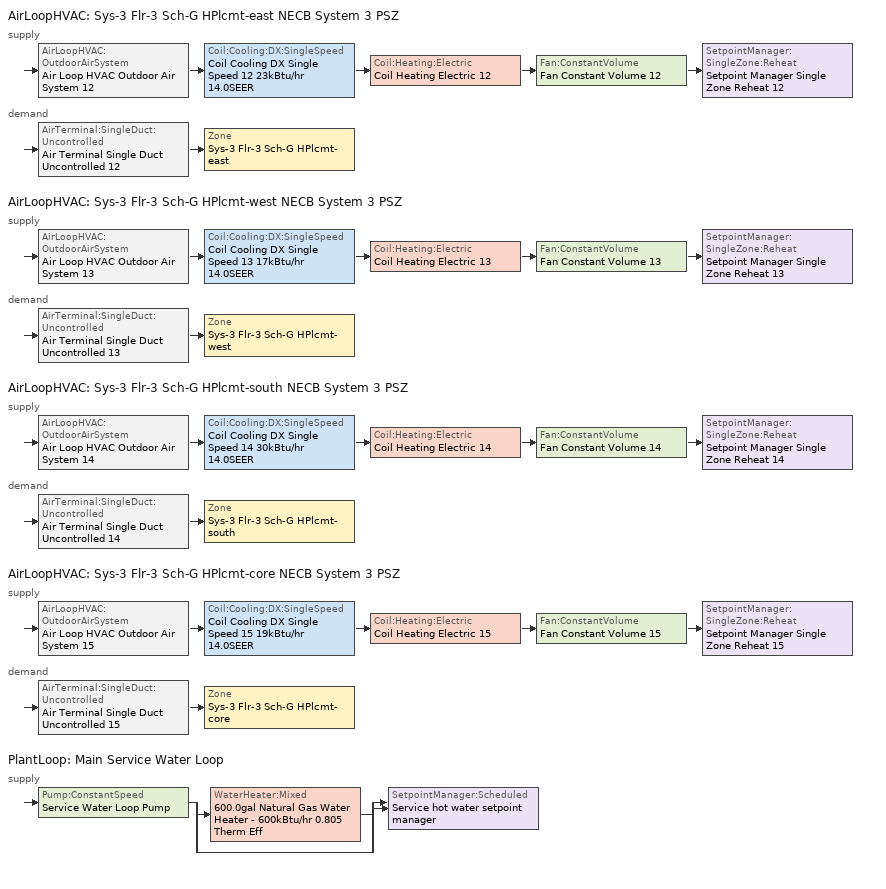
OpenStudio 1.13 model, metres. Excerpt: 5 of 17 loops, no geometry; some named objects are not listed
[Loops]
AirLoopHVAC 'Sys-3 Flr-3 Sch-G HPlcmt-east NECB System 3 PSZ'
 supply: AirLoopHVAC:OutdoorAirSystem 'Air Loop HVAC Outdoor Air System 12' > Coil:Cooling:DX:SingleSpeed 'Coil Cooling DX Single Speed 12 23kBtu/hr 14.0SEER' > Coil:Heating:Electric 'Coil Heating Electric 12' > Fan:ConstantVolume 'Fan Constant Volume 12' > SetpointManager:SingleZone:Reheat 'Setpoint Manager Single Zone Reheat 12'
 demand: AirTerminal:SingleDuct:Uncontrolled 'Air Terminal Single Duct Uncontrolled 12' > Zone 'Sys-3 Flr-3 Sch-G HPlcmt-east'
AirLoopHVAC 'Sys-3 Flr-3 Sch-G HPlcmt-west NECB System 3 PSZ'
 supply: AirLoopHVAC:OutdoorAirSystem 'Air Loop HVAC Outdoor Air System 13' > Coil:Cooling:DX:SingleSpeed 'Coil Cooling DX Single Speed 13 17kBtu/hr 14.0SEER' > Coil:Heating:Electric 'Coil Heating Electric 13' > Fan:ConstantVolume 'Fan Constant Volume 13' > SetpointManager:SingleZone:Reheat 'Setpoint Manager Single Zone Reheat 13'
 demand: AirTerminal:SingleDuct:Uncontrolled 'Air Terminal Single Duct Uncontrolled 13' > Zone 'Sys-3 Flr-3 Sch-G HPlcmt-west'
AirLoopHVAC 'Sys-3 Flr-3 Sch-G HPlcmt-south NECB System 3 PSZ'
 supply: AirLoopHVAC:OutdoorAirSystem 'Air Loop HVAC Outdoor Air System 14' > Coil:Cooling:DX:SingleSpeed 'Coil Cooling DX Single Speed 14 30kBtu/hr 14.0SEER' > Coil:Heating:Electric 'Coil Heating Electric 14' > Fan:ConstantVolume 'Fan Constant Volume 14' > SetpointManager:SingleZone:Reheat 'Setpoint Manager Single Zone Reheat 14'
 demand: AirTerminal:SingleDuct:Uncontrolled 'Air Terminal Single Duct Uncontrolled 14' > Zone 'Sys-3 Flr-3 Sch-G HPlcmt-south'
AirLoopHVAC 'Sys-3 Flr-3 Sch-G HPlcmt-core NECB System 3 PSZ'
 supply: AirLoopHVAC:OutdoorAirSystem 'Air Loop HVAC Outdoor Air System 15' > Coil:Cooling:DX:SingleSpeed 'Coil Cooling DX Single Speed 15 19kBtu/hr 14.0SEER' > Coil:Heating:Electric 'Coil Heating Electric 15' > Fan:ConstantVolume 'Fan Constant Volume 15' > SetpointManager:SingleZone:Reheat 'Setpoint Manager Single Zone Reheat 15'
 demand: AirTerminal:SingleDuct:Uncontrolled 'Air Terminal Single Duct Uncontrolled 15' > Zone 'Sys-3 Flr-3 Sch-G HPlcmt-core'
PlantLoop 'Main Service Water Loop'
 supply: Pump:ConstantSpeed 'Service Water Loop Pump' > split
  | WaterHeater:Mixed '600.0gal Natural Gas Water Heater - 600kBtu/hr 0.805 Therm Eff'
  | bypass
  join > SetpointManager:Scheduled 'Service hot water setpoint manager'
[Sizing:Zone] Zone Cooling Design Supply Air Temperature Input Method=SupplyAirTemperature; Zone Cooling Design Supply Air Temperature {C}=13; Zone Cooling Design Supply Air Temperature Difference {deltaC}=11.11; Zone Heating Design Supply Air Temperature Input Method=SupplyAirTemperature; Zone Heating Design Supply Air Temperature {C}=43; Zone Heating Design Supply Air Temperature Difference {deltaC}=11.11; Zone Cooling Design Supply Air Humidity Ratio {kg-H2O/kg-air}=0.0085; Zone Heating Design Supply Air Humidity Ratio {kg-H2O/kg-air}=0.008; Zone Heating Sizing Factor=1.3; Zone Cooling Sizing Factor=1.1; Cooling Design Air Flow Method=DesignDay; Heating Design Air Flow Method=DesignDay; Account for Dedicated Outdoor Air System=No; Dedicated Outdoor Air System Control Strategy=NeutralSupplyAir; Dedicated Outdoor Air Low Setpoint Temperature for Design {C}=autosize; Dedicated Outdoor Air High Setpoint Temperature for Design {C}=autosize
Sys-3 Flr-3 Sch-G HPlcmt-east; Sys-3 Flr-3 Sch-G HPlcmt-west; Sys-3 Flr-3 Sch-G HPlcmt-south; Sys-3 Flr-3 Sch-G HPlcmt-core
[Zone equipment]
Sys-3 Flr-3 Sch-G HPlcmt-east: Air Terminal Single Duct Uncontrolled 12, Zone HVAC Baseboard Convective Water 12
Sys-3 Flr-3 Sch-G HPlcmt-west: Air Terminal Single Duct Uncontrolled 13, Zone HVAC Baseboard Convective Water 13
Sys-3 Flr-3 Sch-G HPlcmt-south: Air Terminal Single Duct Uncontrolled 14, Zone HVAC Baseboard Convective Water 14
Sys-3 Flr-3 Sch-G HPlcmt-core: Air Terminal Single Duct Uncontrolled 15, Zone HVAC Baseboard Convective Water 15
[PlantLoop]
Main Service Water Loop: Maximum Loop Temperature {C}=60; Minimum Loop Temperature {C}=10; Plant Loop Volume {m3}=Autocalculate; Load Distribution Scheme=Optimal
[Sizing:Plant]
Main Service Water Loop: Loop Type=Heating; Design Loop Exit Temperature {C}=60; Loop Design Temperature Difference {deltaC}=5; Sizing Option=NonCoincident; Zone Timesteps in Averaging Window=1; Coincident Sizing Factor Mode=None
[Pump:ConstantSpeed]
Service Water Loop Pump: Rated Flow Rate {m3/s}=autosize; Rated Pump Head {Pa}=29891; Rated Power Consumption {W}=autosize; Motor Efficiency=1; Fraction of Motor Inefficiencies to Fluid Stream=0; Pump Control Type=Intermittent
[AirLoopHVAC] Design Supply Air Flow Rate {m3/s}=AutoSize
Name | Availability Schedule | Availability Manager
Sys-3 Flr-3 Sch-G HPlcmt-east NECB System 3 PSZ | Sys-3 Flr-3 Sch-G HPlcmt-east NECB System 3 PSZ Occ Sch | Availability Manager Night Cycle 5
Sys-3 Flr-3 Sch-G HPlcmt-west NECB System 3 PSZ; Sys-3 Flr-3 Sch-G HPlcmt-core NECB System 3 PSZ | Always On Discrete
Sys-3 Flr-3 Sch-G HPlcmt-south NECB System 3 PSZ | Sys-3 Flr-3 Sch-G HPlcmt-south NECB System 3 PSZ Occ Sch | Availability Manager Night Cycle 7
[Sizing:System] Type of Load to Size On=Sensible; Design Outdoor Air Flow Rate {m3/s}=Autosize; Minimum System Air Flow Ratio=1; Preheat Design Temperature {C}=7; Preheat Design Humidity Ratio {kg-H2O/kg-Air}=0.008; Precool Design Temperature {C}=13; Precool Design Humidity Ratio {kg-H2O/kg-Air}=0.008; Central Cooling Design Supply Air Temperature {C}=13; Central Heating Design Supply Air Temperature {C}=43; Sizing Option=NonCoincident; 100% Outdoor Air in Cooling=No; 100% Outdoor Air in Heating=No; Central Cooling Design Supply Air Humidity Ratio {kg-H2O/kg-Air}=0.0085; Central Heating Design Supply Air Humidity Ratio {kg-H2O/kg-Air}=0.008; Cooling Design Air Flow Method=DesignDay; Cooling Design Air Flow Rate {m3/s}=0; Heating Design Air Flow Method=DesignDay; Heating Design Air Flow Rate {m3/s}=0; System Outdoor Air Method=ZoneSum; Zone Maximum Outdoor Air Fraction=1; Cooling Supply Air Flow Rate Per Floor Area {m3/s-m2}=0.00996765; Cooling Fraction of Autosized Cooling Supply Air Flow Rate=1; Cooling Supply Air Flow Rate Per Unit Cooling Capacity {m3/s-W}=3.94755e-05; Heating Supply Air Flow Rate Per Floor Area {m3/s-m2}=0.00996765; Heating Fraction of Autosized Heating Supply Air Flow Rate=1; Heating Fraction of Autosized Cooling Supply Air Flow Rate=1; Heating Supply Air Flow Rate Per Unit Heating Capacity {m3/s-W}=3.15882e-05; Cooling Design Capacity Method=CoolingDesignCapacity; Cooling Design Capacity {W}=autosize; Cooling Design Capacity Per Floor Area {W/m2}=234.7; Fraction of Autosized Cooling Design Capacity=1; Heating Design Capacity Method=HeatingDesignCapacity; Heating Design Capacity {W}=autosize; Heating Design Capacity Per Floor Area {W/m2}=157; Fraction of Autosized Heating Design Capacity=1; Central Cooling Capacity Control Method=OnOff
Sys-3 Flr-3 Sch-G HPlcmt-east NECB System 3 PSZ; Sys-3 Flr-3 Sch-G HPlcmt-west NECB System 3 PSZ; Sys-3 Flr-3 Sch-G HPlcmt-south NECB System 3 PSZ; Sys-3 Flr-3 Sch-G HPlcmt-core NECB System 3 PSZ
[Fan:ConstantVolume] Availability Schedule=Always On Discrete; Fan Efficiency=0.39975; Pressure Rise {Pa}=640; Maximum Flow Rate {m3/s}=AutoSize; Motor Efficiency=0.615
Fan Constant Volume 12; Fan Constant Volume 13; Fan Constant Volume 14; Fan Constant Volume 15
[Coil:Heating:Electric] Availability Schedule=Always On Discrete
Coil Heating Electric 12; Coil Heating Electric 13; Coil Heating Electric 14; Coil Heating Electric 15
[Coil:Cooling:DX:SingleSpeed] Availability Schedule=Always On Discrete; Rated Total Cooling Capacity {W}=autosize; Rated Sensible Heat Ratio=autosize; Rated COP {W/W}=3.8248; Rated Air Flow Rate {m3/s}=autosize; Rated Evaporator Fan Power Per Volume Flow Rate {W/(m3/s)}=773.3; Condenser Type=AirCooled; Evaporative Condenser Effectiveness=0; Evaporative Condenser Air Flow Rate {m3/s}=Autosize; Evaporative Condenser Pump Rated Power Consumption {W}=Autosize; Crankcase Heater Capacity {W}=0; Maximum Outdoor Dry-Bulb Temperature for Crankcase Heater Operation {C}=0; Basin Heater Capacity {W/K}=0; Basin Heater Setpoint Temperature {C}=10
Name | Total Cooling Capacity Function of Temperature Curve | Total Cooling Capacity Function of Flow Fraction Curve | Energy Input Ratio Function of Temperature Curve | Energy Input Ratio Function of Flow Fraction Curve | Part Load Fraction Correlation Curve
Coil Cooling DX Single Speed 12 23kBtu/hr 14.0SEER | DXCOOL-NECB2011-REF-CAPFT 3 | DXCOOL-NECB2011-REF-CAPFFLOW 3 | DXCOOL-NECB2011-REF-COOLEIRFT 3 | DXCOOL-NECB2011-REF-COOLEIRFFLOW 3 | DXCOOL-NECB2011-REF-COOLPLFFPLR 3
Coil Cooling DX Single Speed 13 17kBtu/hr 14.0SEER | DXCOOL-NECB2011-REF-CAPFT 4 | DXCOOL-NECB2011-REF-CAPFFLOW 4 | DXCOOL-NECB2011-REF-COOLEIRFT 4 | DXCOOL-NECB2011-REF-COOLEIRFFLOW 4 | DXCOOL-NECB2011-REF-COOLPLFFPLR 4
Coil Cooling DX Single Speed 14 30kBtu/hr 14.0SEER | DXCOOL-NECB2011-REF-CAPFT 5 | DXCOOL-NECB2011-REF-CAPFFLOW 5 | DXCOOL-NECB2011-REF-COOLEIRFT 5 | DXCOOL-NECB2011-REF-COOLEIRFFLOW 5 | DXCOOL-NECB2011-REF-COOLPLFFPLR 5
Coil Cooling DX Single Speed 15 19kBtu/hr 14.0SEER | DXCOOL-NECB2011-REF-CAPFT 6 | DXCOOL-NECB2011-REF-CAPFFLOW 6 | DXCOOL-NECB2011-REF-COOLEIRFT 6 | DXCOOL-NECB2011-REF-COOLEIRFFLOW 6 | DXCOOL-NECB2011-REF-COOLPLFFPLR 6
[Controller:OutdoorAir] Minimum Outdoor Air Flow Rate {m3/s}=Autosize; Maximum Outdoor Air Flow Rate {m3/s}=Autosize; Economizer Control Type=NoEconomizer; Economizer Control Action Type=ModulateFlow; Economizer Maximum Limit Dry-Bulb Temperature {C}=28; Economizer Maximum Limit Enthalpy {J/kg}=64000; Economizer Minimum Limit Dry-Bulb Temperature {C}=-100; Lockout Type=NoLockout; Minimum Limit Type=FixedMinimum; High Humidity Control=No; Heat Recovery Bypass Control Type=BypassWhenWithinEconomizerLimits
Name | Minimum Outdoor Air Schedule | Controller Mechanical Ventilation
Controller Outdoor Air 12 | Sys-3 Flr-3 Sch-G HPlcmt-east NECB System 3 PSZ Occ Sch | Controller Mechanical Ventilation 12
Controller Outdoor Air 13 | Always On Discrete | Controller Mechanical Ventilation 13
Controller Outdoor Air 14 | Sys-3 Flr-3 Sch-G HPlcmt-south NECB System 3 PSZ Occ Sch | Controller Mechanical Ventilation 14
Controller Outdoor Air 15 | Always On Discrete | Controller Mechanical Ventilation 15
[Controller:MechanicalVentilation] Availability Schedule=Always On Discrete; System Outdoor Air Method=ZoneSum
Controller Mechanical Ventilation 12; Controller Mechanical Ventilation 13; Controller Mechanical Ventilation 14; Controller Mechanical Ventilation 15
[AirLoopHVAC:OutdoorAirSystem]
Name | Controller
Air Loop HVAC Outdoor Air System 12 | Controller Outdoor Air 12
Air Loop HVAC Outdoor Air System 13 | Controller Outdoor Air 13
Air Loop HVAC Outdoor Air System 14 | Controller Outdoor Air 14
Air Loop HVAC Outdoor Air System 15 | Controller Outdoor Air 15
[SetpointManager:SingleZone:Reheat] Minimum Supply Air Temperature {C}=12.8; Maximum Supply Air Temperature {C}=13
Name | Control Zone
Setpoint Manager Single Zone Reheat 12 | Sys-3 Flr-3 Sch-G HPlcmt-east
Setpoint Manager Single Zone Reheat 13 | Sys-3 Flr-3 Sch-G HPlcmt-west
Setpoint Manager Single Zone Reheat 14 | Sys-3 Flr-3 Sch-G HPlcmt-south
Setpoint Manager Single Zone Reheat 15 | Sys-3 Flr-3 Sch-G HPlcmt-core
[AirTerminal:SingleDuct:Uncontrolled] Availability Schedule=Always On Discrete; Maximum Air Flow Rate {m3/s}=AutoSize
Air Terminal Single Duct Uncontrolled 12; Air Terminal Single Duct Uncontrolled 13; Air Terminal Single Duct Uncontrolled 14; Air Terminal Single Duct Uncontrolled 15
[SetpointManager:Scheduled]
Service hot water setpoint manager: Control Variable=Temperature; Schedule=Service Water Loop Temp - 140F
[WaterHeater:Mixed]
600.0gal Natural Gas Water Heater - 600kBtu/hr 0.805 Therm Eff: Tank Volume {m3}=2.27125; Setpoint Temperature Schedule=Service Water Loop Temp - 140F; Deadband Temperature Difference {deltaC}=2; Maximum Temperature Limit {C}=82.2222; Heater Control Type=Cycle; Heater Maximum Capacity {W}=175843; Heater Fuel Type=NaturalGas; Heater Thermal Efficiency=0.804593; Part Load Factor Curve=SWH-EFFFPLR-NECB2011; Off Cycle Parasitic Fuel Consumption Rate {W}=19.9992; Off Cycle Parasitic Fuel Type=NaturalGas; Off Cycle Parasitic Heat Fraction to Tank=0.8; On Cycle Parasitic Fuel Consumption Rate {W}=19.9992; On Cycle Parasitic Fuel Type=NaturalGas; On Cycle Parasitic Heat Fraction to Tank=0; Ambient Temperature Indicator=Schedule; Ambient Temperature Schedule=Water Heater Ambient Temp Schedule - 70F; Off Cycle Loss Coefficient to Ambient Temperature {W/K}=20.7661; On Cycle Loss Coefficient to Ambient Temperature {W/K}=20.7661; Use Side Effectiveness=1; Source Side Effectiveness=1; Use Side Design Flow Rate {m3/s}=autosize; Source Side Design Flow Rate {m3/s}=autosize; Indirect Water Heating Recovery Time {hr}=1.5
[AvailabilityManager:NightCycle] Control Type=CycleOnAny; Thermostat Tolerance {deltaC}=1; Cycling Run Time {s}=3600
Availability Manager Night Cycle 5; Availability Manager Night Cycle 7
[Schedule:Ruleset]
Name | Default Day Schedule | Summer Design Day Schedule | Winter Design Day Schedule
Service Water Loop Temp - 140F | Service Water Loop Temp - 140F Default
Water Heater Ambient Temp Schedule - 70F | Water Heater Ambient Temp Schedule - 70F Default
Sys-3 Flr-3 Sch-G HPlcmt-east NECB System 3 PSZ Occ Sch | Sys-3 Flr-3 Sch-G HPlcmt-east NECB System 3 PSZ Occ Sch Default | Sys-3 Flr-3 Sch-G HPlcmt-east NECB System 3 PSZ Occ Sch Summer Design Day | Sys-3 Flr-3 Sch-G HPlcmt-east NECB System 3 PSZ Occ Sch Winter Design Day
Sys-3 Flr-3 Sch-G HPlcmt-south NECB System 3 PSZ Occ Sch | Sys-3 Flr-3 Sch-G HPlcmt-south NECB System 3 PSZ Occ Sch Default | Sys-3 Flr-3 Sch-G HPlcmt-south NECB System 3 PSZ Occ Sch Summer Design Day | Sys-3 Flr-3 Sch-G HPlcmt-south NECB System 3 PSZ Occ Sch Winter Design Day
[Schedule:Day]
Service Water Loop Temp - 140F Default: 24, 0, 60
Water Heater Ambient Temp Schedule - 70F Default: 24, 0, 21.1111
Sys-3 Flr-3 Sch-G HPlcmt-east NECB System 3 PSZ Occ Sch Default; Sys-3 Flr-3 Sch-G HPlcmt-east NECB System 3 PSZ Occ Sch Winter Design Day; Sys-3 Flr-3 Sch-G HPlcmt-east NECB System 3 PSZ Occ Sch Summer Design Day; Sys-3 Flr-3 Sch-G HPlcmt-east NECB System 3 PSZ Occ Sch Monday; Sys-3 Flr-3 Sch-G HPlcmt-east NECB System 3 PSZ Occ Sch Tuesday; Sys-3 Flr-3 Sch-G HPlcmt-east NECB System 3 PSZ Occ Sch Wednesday; Sys-3 Flr-3 Sch-G HPlcmt-east NECB System 3 PSZ Occ Sch Thursday; Sys-3 Flr-3 Sch-G HPlcmt-east NECB System 3 PSZ Occ Sch Friday; Sys-3 Flr-3 Sch-G HPlcmt-east NECB System 3 PSZ Occ Sch Saturday; Sys-3 Flr-3 Sch-G HPlcmt-east NECB System 3 PSZ Occ Sch Sunday; Sys-3 Flr-3 Sch-G HPlcmt-south NECB System 3 PSZ Occ Sch Default; Sys-3 Flr-3 Sch-G HPlcmt-south NECB System 3 PSZ Occ Sch Winter Design Day; Sys-3 Flr-3 Sch-G HPlcmt-south NECB System 3 PSZ Occ Sch Summer Design Day; Sys-3 Flr-3 Sch-G HPlcmt-south NECB System 3 PSZ Occ Sch Monday; Sys-3 Flr-3 Sch-G HPlcmt-south NECB System 3 PSZ Occ Sch Tuesday; Sys-3 Flr-3 Sch-G HPlcmt-south NECB System 3 PSZ Occ Sch Wednesday; Sys-3 Flr-3 Sch-G HPlcmt-south NECB System 3 PSZ Occ Sch Thursday; Sys-3 Flr-3 Sch-G HPlcmt-south NECB System 3 PSZ Occ Sch Friday; Sys-3 Flr-3 Sch-G HPlcmt-south NECB System 3 PSZ Occ Sch Saturday; Sys-3 Flr-3 Sch-G HPlcmt-south NECB System 3 PSZ Occ Sch Sunday: 24, 0, 1
[Schedule:Rule] Date Specification Type=DateRange; Start Month=1; Start Day=1; End Month=12
Name | Schedule Ruleset | Rule Order | Day Schedule | Apply Monday | End Day | Apply Tuesday | Apply Wednesday | Apply Thursday | Apply Friday | Apply Saturday | Apply Sunday
Sys-3 Flr-3 Sch-G HPlcmt-east NECB System 3 PSZ Occ Sch Monday Rule | Sys-3 Flr-3 Sch-G HPlcmt-east NECB System 3 PSZ Occ Sch | 6 | Sys-3 Flr-3 Sch-G HPlcmt-east NECB System 3 PSZ Occ Sch Monday | Yes | 25
Sys-3 Flr-3 Sch-G HPlcmt-east NECB System 3 PSZ Occ Sch Tuesday Rule | Sys-3 Flr-3 Sch-G HPlcmt-east NECB System 3 PSZ Occ Sch | 5 | Sys-3 Flr-3 Sch-G HPlcmt-east NECB System 3 PSZ Occ Sch Tuesday |  | 26 | Yes
Sys-3 Flr-3 Sch-G HPlcmt-east NECB System 3 PSZ Occ Sch Wednesday Rule | Sys-3 Flr-3 Sch-G HPlcmt-east NECB System 3 PSZ Occ Sch | 4 | Sys-3 Flr-3 Sch-G HPlcmt-east NECB System 3 PSZ Occ Sch Wednesday |  | 27 |  | Yes
Sys-3 Flr-3 Sch-G HPlcmt-east NECB System 3 PSZ Occ Sch Thursday Rule | Sys-3 Flr-3 Sch-G HPlcmt-east NECB System 3 PSZ Occ Sch | 3 | Sys-3 Flr-3 Sch-G HPlcmt-east NECB System 3 PSZ Occ Sch Thursday |  | 28 |  |  | Yes
Sys-3 Flr-3 Sch-G HPlcmt-east NECB System 3 PSZ Occ Sch Friday Rule | Sys-3 Flr-3 Sch-G HPlcmt-east NECB System 3 PSZ Occ Sch | 2 | Sys-3 Flr-3 Sch-G HPlcmt-east NECB System 3 PSZ Occ Sch Friday |  | 29 |  |  |  | Yes
Sys-3 Flr-3 Sch-G HPlcmt-east NECB System 3 PSZ Occ Sch Saturday Rule | Sys-3 Flr-3 Sch-G HPlcmt-east NECB System 3 PSZ Occ Sch | 1 | Sys-3 Flr-3 Sch-G HPlcmt-east NECB System 3 PSZ Occ Sch Saturday |  | 30 |  |  |  |  | Yes
Sys-3 Flr-3 Sch-G HPlcmt-east NECB System 3 PSZ Occ Sch Sunday Rule | Sys-3 Flr-3 Sch-G HPlcmt-east NECB System 3 PSZ Occ Sch | 0 | Sys-3 Flr-3 Sch-G HPlcmt-east NECB System 3 PSZ Occ Sch Sunday |  | 31 |  |  |  |  |  | Yes
Sys-3 Flr-3 Sch-G HPlcmt-south NECB System 3 PSZ Occ Sch Monday Rule | Sys-3 Flr-3 Sch-G HPlcmt-south NECB System 3 PSZ Occ Sch | 6 | Sys-3 Flr-3 Sch-G HPlcmt-south NECB System 3 PSZ Occ Sch Monday | Yes | 25
Sys-3 Flr-3 Sch-G HPlcmt-south NECB System 3 PSZ Occ Sch Tuesday Rule | Sys-3 Flr-3 Sch-G HPlcmt-south NECB System 3 PSZ Occ Sch | 5 | Sys-3 Flr-3 Sch-G HPlcmt-south NECB System 3 PSZ Occ Sch Tuesday |  | 26 | Yes
Sys-3 Flr-3 Sch-G HPlcmt-south NECB System 3 PSZ Occ Sch Wednesday Rule | Sys-3 Flr-3 Sch-G HPlcmt-south NECB System 3 PSZ Occ Sch | 4 | Sys-3 Flr-3 Sch-G HPlcmt-south NECB System 3 PSZ Occ Sch Wednesday |  | 27 |  | Yes
Sys-3 Flr-3 Sch-G HPlcmt-south NECB System 3 PSZ Occ Sch Thursday Rule | Sys-3 Flr-3 Sch-G HPlcmt-south NECB System 3 PSZ Occ Sch | 3 | Sys-3 Flr-3 Sch-G HPlcmt-south NECB System 3 PSZ Occ Sch Thursday |  | 28 |  |  | Yes
Sys-3 Flr-3 Sch-G HPlcmt-south NECB System 3 PSZ Occ Sch Friday Rule | Sys-3 Flr-3 Sch-G HPlcmt-south NECB System 3 PSZ Occ Sch | 2 | Sys-3 Flr-3 Sch-G HPlcmt-south NECB System 3 PSZ Occ Sch Friday |  | 29 |  |  |  | Yes
Sys-3 Flr-3 Sch-G HPlcmt-south NECB System 3 PSZ Occ Sch Saturday Rule | Sys-3 Flr-3 Sch-G HPlcmt-south NECB System 3 PSZ Occ Sch | 1 | Sys-3 Flr-3 Sch-G HPlcmt-south NECB System 3 PSZ Occ Sch Saturday |  | 30 |  |  |  |  | Yes
Sys-3 Flr-3 Sch-G HPlcmt-south NECB System 3 PSZ Occ Sch Sunday Rule | Sys-3 Flr-3 Sch-G HPlcmt-south NECB System 3 PSZ Occ Sch | 0 | Sys-3 Flr-3 Sch-G HPlcmt-south NECB System 3 PSZ Occ Sch Sunday |  | 31 |  |  |  |  |  | Yes
[Schedule:Constant]
Always On Discrete: Value=1
[Curve:Biquadratic] Minimum Value of x=13; Maximum Value of x=24; Minimum Value of y=24; Maximum Value of y=46
Name | Coefficient1 Constant | Coefficient2 x | Coefficient3 x**2 | Coefficient4 y | Coefficient5 y**2 | Coefficient6 x*y
DXCOOL-NECB2011-REF-CAPFT 3; DXCOOL-NECB2011-REF-CAPFT 4; DXCOOL-NECB2011-REF-CAPFT 5; DXCOOL-NECB2011-REF-CAPFT 6 | 0.867905 | 0.0142459 | 0.00055436 | -0.0075575 | 3.3e-05 | -0.0001918
DXCOOL-NECB2011-REF-COOLEIRFT 3; DXCOOL-NECB2011-REF-COOLEIRFT 4; DXCOOL-NECB2011-REF-COOLEIRFT 5; DXCOOL-NECB2011-REF-COOLEIRFT 6 | 0.116936 | 0.0284933 | -0.0004112 | 0.0214108 | 0.00016103 | -0.0006791
[Curve:Quadratic] Coefficient1 Constant=1; Coefficient2 x=0; Coefficient3 x**2=0; Minimum Value of x=0; Maximum Value of x=1
DXCOOL-NECB2011-REF-CAPFFLOW 3; DXCOOL-NECB2011-REF-COOLEIRFFLOW 3; DXCOOL-NECB2011-REF-CAPFFLOW 4; DXCOOL-NECB2011-REF-COOLEIRFFLOW 4; DXCOOL-NECB2011-REF-CAPFFLOW 5; DXCOOL-NECB2011-REF-COOLEIRFFLOW 5; DXCOOL-NECB2011-REF-CAPFFLOW 6; DXCOOL-NECB2011-REF-COOLEIRFFLOW 6
[Curve:Cubic] Maximum Value of x=1
Name | Coefficient1 Constant | Coefficient2 x | Coefficient3 x**2 | Coefficient4 x**3 | Minimum Value of x
DXCOOL-NECB2011-REF-COOLPLFFPLR 3; DXCOOL-NECB2011-REF-COOLPLFFPLR 4; DXCOOL-NECB2011-REF-COOLPLFFPLR 5; DXCOOL-NECB2011-REF-COOLPLFFPLR 6 | 0.0277 | 4.9151 | -8.184 | 4.2702 | 0.7
SWH-EFFFPLR-NECB2011 | 0.7576 | 1.0071 | -1.4443 | 0.6844 | 0
